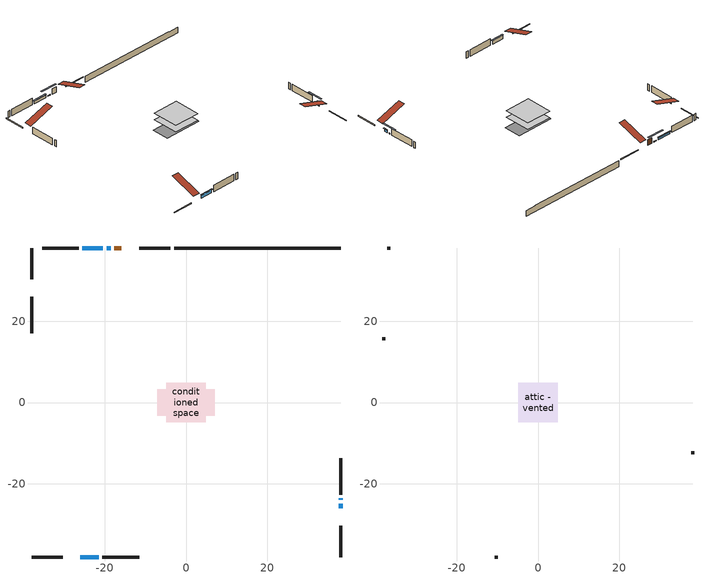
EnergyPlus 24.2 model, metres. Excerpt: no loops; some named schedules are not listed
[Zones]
conditioned space
 floor outside (Floor1 construction): -0.81,-0.81 -0.81,0.81 0.81,0.81 0.81,-0.81 z0.77
 floor adiabatic (AdiabaticFloorConstruction): -4.84,-4.84 -4.84,4.84 4.84,4.84 4.84,-4.84 z0.77
 floor foundation (Slab1 construction): -7.03,-3.21 -7.03,3.21 7.03,3.21 7.03,-3.21 z-1.52
 wall outside (RimJoist1 construction): -3.86,38.01 -11.54,38.01 / -38.01,-38.01 -30.34,-38.01 / -38.01,38.01 -38.01,30.34 / 38.01,-38.01 38.01,-30.34 z0.77:1.07
 wall outside (AdiabaticWallConstruction 1): -15.9,38.01 -17.61,38.01 z0.77:2.8
 wall outside (AdiabaticWallConstruction): 38.01,-25.97 38.01,-24.88 z0.77:1.73; 38.01,-23.95 38.01,-23.61 / -18.54,38.01 -19.56,38.01 z0.77:1.07; -20.48,38.01 -25.49,38.01 z0.77:1.65; -25.97,-38.01 -21.47,-38.01 z0.77:2.09
 wall outside (Wall1 construction): -26.41,38.01 -35.4,38.01 / -20.55,-38.01 -11.56,-38.01 / -38.01,25.97 -38.01,16.99 / 38.01,-22.68 38.01,-13.7 z0.77:3.21
 wall foundation (FoundationWall1 construction): -2.93,38.01,-1.52 -2.93,38.01,0.77 33.92,38.01,0.77 33.92,38.01,0.67 38.01,38.01,0.67 38.01,38.01,-1.52
 window (WindowConstruction): 38.01,-25.97 38.01,-24.88 z0.77:1.73
 window (WindowConstruction 3): 38.01,-23.95 38.01,-23.61 z0.77:1.07
 window (WindowConstruction 4): -18.54,38.01 -19.56,38.01 z0.77:1.07
 window (WindowConstruction 1): -20.49,38.01 -25.49,38.01 z0.77:1.65
 window (WindowConstruction 2): -25.97,-38.01 -21.47,-38.01 z0.77:2.09
 door (Door): -15.9,38.01 -17.61,38.01 z0.77:2.8
 ceiling adiabatic (AdiabaticFloorConstruction): 4.84,-4.84 4.84,4.84 -4.84,4.84 -4.84,-4.84 z0.77
attic - vented
 floor to conditioned space (Floor2 construction Reversed): -4.88,-4.88 -4.88,4.88 4.88,4.88 4.88,-4.88 z3.21
 wall outside (Wall2 construction): -36.33,38.01 -37.09,38.01 / -10.63,-38.01 -9.88,-38.01 / -38.01,16.06 -38.01,15.3 / 38.01,-12.77 38.01,-12.01 z0.77:3.21
 roof outside (Roof1 construction): -14.97,38.01,3.21 -14.97,28.5,6.38 -12.47,28.5,6.38 -12.47,38.01,3.21; -26.9,-38.01,3.21 -26.9,-28.5,6.38 -29.41,-28.5,6.38 -29.41,-38.01,3.21; -38.01,26.9,3.21 -28.5,26.9,6.38 -28.5,29.41,6.38 -38.01,29.41,3.21; 38.01,-26.9,3.21 28.5,-26.9,6.38 28.5,-29.41,6.38 38.01,-29.41,3.21
shading: 38.01,-24.68 38.01,-26.17 38.43,-26.17 38.43,-24.68 z1.93; 38.01,-20.97 38.01,-26.59 38.43,-26.59 38.43,-20.97 z3.71; -22.2,38.01 -15.9,38.01 -15.9,38.43 -22.2,38.43 z3.71; -25.69,38.01 -20.28,38.01 -20.28,38.43 -25.69,38.43 z1.85; -21.27,-38.01 -26.17,-38.01 -26.17,-38.43 -21.27,-38.43 z2.29
[Building]
Building 1: Terrain=Suburbs
[Site:Location]
Winnipeg Intl AP_MB: Latitude {deg}=49.91; Longitude {deg}=-97.24; Time Zone {hr}=-6; Elevation {m}=239; Keep Site Location Information=Yes
[Site:GroundTemperature:Shallow]
-2.46526, -5.11642, -5.32873, -4.07063, 0.979979, 6.00706, 10.3653, 13.1261, 13.3606, 11.1152, 6.8681, 1.99523
[Site:WaterMainsTemperature]
Calculation Method=Schedule; Temperature Schedule=mains temperature schedule
[Material] Roughness=Rough; Thermal Absorptance=0.9
Name | Thickness {m} | Conductivity {W/m-K} | Density {kg/m3} | Specific Heat {J/kg-K} | Solar Absorptance | Visible Absorptance
asphalt or fiberglass shingles | 0.00635 | 0.162714 | 1121.4 | 1465.45 | 0.84 | 0.84
ceiling loosefill ins | 0.169333 | 0.0480833 | 16.02 | 1046.75 | 0.7 | 0.7
ceiling stud and cavity | 0.1397 | 0.566682 | 65.682 | 1177.47 | 0.7 | 0.7
concrete 4.0 in. | 0.1016 | 1.803125 | 2242.8 | 837.4 | 0.7 | 0.7
concrete 8.0 in. | 0.2032 | 1.803125 | 2242.8 | 837.4 | 0.7 | 0.7
door material | 0.04445 | 0.053851 | 512.64 | 1214.23 | 0.7 | 0.7
exterior vertical ins | 0.0366079 | 0.029427 | 32.04 | 1214.23 | 0.7 | 0.7
floor covering | 0.0127 | 0.0433444 | 54.468 | 1339.84 | 0.6 | 0.6
floor rigid ins | 0.051816 | 0.029427 | 32.04 | 1214.23 | 0.7 | 0.7
floor rigid ins 1; wall rigid ins | 0.512978 | 0.029427 | 32.04 | 1214.23 | 0.7 | 0.7
floor stud and cavity | 0.1397 | 0.353874 | 92.3553 | 1139.71 | 0.7 | 0.7
floor stud and cavity 1 | 0.1397 | 1.75129 | 37.0049 | 1207.88 | 0.7 | 0.7
furniture material conditioned space 1 | 0.1524 | 0.115458 | 640.8 | 1214.23 | 0.6 | 0.6
gypsum board | 0.0127 | 0.160291 | 801 | 837.4 | 0.6 | 0.6
gypsum board 1 | 0.0127 | 0.160291 | 801 | 837.4 | 0.7 | 0.7
osb sheathing 0.5 in. | 0.0127 | 0.115458 | 512.64 | 1214.23 | 0.7 | 0.7
osb sheathing 0.75 in. | 0.01905 | 0.115458 | 512.64 | 1214.23 | 0.7 | 0.7
osb sheathing 2.0 in. | 0.0508 | 0.115458 | 512.64 | 1214.23 | 0.7 | 0.7
rim joist stud and cavity | 0.0508 | 0.0448274 | 125.044 | 1163.47 | 0.6 | 0.6
wall stud and cavity | 0.1397 | 0.0934493 | 139.0536 | 1170.24 | 0.7 | 0.7
wall stud and cavity 1 | 0.0889 | 6.1454 | 50.32683 | 1063.81 | 0.6 | 0.6
wall stud and cavity 2 | 0.0889 | 0.380278 | 52.3479 | 1209.89 | 0.7 | 0.7
wall stud and cavity 3 | 0.0889 | 0.391764 | 83.0341 | 1211.67 | 0.7 | 0.7
wood siding | 0.0254 | 0.102417 | 544.68 | 1172.36 | 0.4 | 0.4
wood siding 1 | 0.00254 | 0.102417 | 544.68 | 1172.36 | 0.4 | 0.4
wood siding 2; wood siding 3; wood siding 4 | 0.0254 | 0.102417 | 544.68 | 1172.36 | 0.7 | 0.7
[WindowMaterial:SimpleGlazingSystem]
Name | U-Factor {W/m2-K} | Solar Heat Gain Coefficient
WindowMaterial | 1.8516 | 0.55
WindowMaterial 1 | 1.88453 | 0.54
WindowMaterial 2 | 1.7511 | 0.57
WindowMaterial 3 | 3.24952 | 0.43
WindowMaterial 4 | 3.26144 | 0.43
[Construction]
AdiabaticFloorConstruction: floor stud and cavity 1, floor rigid ins 1, osb sheathing 0.75 in., floor covering
AdiabaticWallConstruction: wood siding 3, wall rigid ins, wall stud and cavity 2, gypsum board
AdiabaticWallConstruction 1: wood siding 4, wall rigid ins, wall stud and cavity 2, gypsum board
Door: door material
Floor1 construction: floor stud and cavity, floor rigid ins, osb sheathing 0.75 in., floor covering
Floor2 construction Reversed: gypsum board, ceiling stud and cavity, ceiling loosefill ins
FoundationWall1 construction: concrete 8.0 in., gypsum board 1
furniture construction conditioned space 1: furniture material conditioned space 1
PartitionWallConstruction: gypsum board, wall stud and cavity 3, gypsum board
RimJoist1 construction: wood siding 2, osb sheathing 2.0 in., rim joist stud and cavity
Roof1 construction: asphalt or fiberglass shingles
Slab1 construction: concrete 4.0 in.
Wall1 construction: wood siding, osb sheathing 0.5 in., wall stud and cavity, gypsum board
Wall2 construction: wood siding 1, wall stud and cavity 1
WindowConstruction: WindowMaterial
WindowConstruction 1: WindowMaterial 1
WindowConstruction 2: WindowMaterial 2
WindowConstruction 3: WindowMaterial 3
WindowConstruction 4: WindowMaterial 4
[Zone] Multiplier=1; Part of Total Floor Area=Yes
Name | Volume {m3}
attic - vented | 49.1179
conditioned space | 459.5
[Space]
Name | Zone | Volume {m3}
attic - vented 1 | attic - vented | 49.1179
conditioned space 1 | conditioned space | 459.5
[ZoneInfiltration:EffectiveLeakageArea]
infil attic - vented 1: Zone or Space=attic - vented 1; Schedule=Always On Discrete; Effective Air Leakage Area {cm2}=3180.33; Stack Coefficient=0.000390088; Wind Coefficient=1.33445e-05
[ZoneMixing]
whole house fan mix: Zone or Space=attic - vented; Schedule=Always On Continuous; Design Flow Rate Calculation Method=Flow/Zone; Design Flow Rate {m3/s}=0; Source Zone or Space=conditioned space
[SurfaceProperty:ExposedFoundationPerimeter]
Slab1: Exposed Perimeter Calculation Method=TotalExposedPerimeter; Total Exposed Perimeter {m}=40.946
[InternalMass] Zone or ZoneList=conditioned space; Space or SpaceList=conditioned space 1
Name | Construction | Surface Area {m2}
furniture mass conditioned space 1 | furniture construction conditioned space 1 | 74.5401
partition wall mass | PartitionWallConstruction | 186.35
[Lights]
interior lighting: Zone or ZoneList or Space or SpaceList=conditioned space 1; Schedule=interior lighting schedule; Design Level Calculation Method=LightingLevel; Lighting Level {W}=343.2; Return Air Fraction=0; Fraction Radiant=0.6; Fraction Visible=0.2; Fraction Replaceable=1
[People]
occupants: Zone or ZoneList or Space or SpaceList=conditioned space 1; Number of People Schedule=occupants schedule; Number of People Calculation Method=People; Number of People=3; Fraction Radiant=0.314171; Sensible Heat Fraction=0.56303; Activity Level Schedule=occupants activity schedule; Carbon Dioxide Generation Rate {m3/s-W}=0; Enable ASHRAE 55 Comfort Warnings=No; Mean Radiant Temperature Calculation Type=EnclosureAveraged
[ElectricEquipment] Zone or ZoneList or Space or SpaceList=conditioned space 1; Design Level Calculation Method=EquipmentLevel
Name | Schedule | Design Level {W} | Fraction Latent | Fraction Radiant | Fraction Lost
clothes dryer | clothes dryer schedule | 140.772 | 0.015 | 0.081 | 0.85
clothes washer | clothes washer schedule | 32.1985 | 0.03 | 0.162 | 0.7
cooking range | cooking range schedule | 215.147 | 0.08 | 0.432 | 0.2
dishwasher | dishwasher schedule | 66.8632 | 0.3 | 0.18 | 0.4
fridge | fridge schedule | 72.9452 | 0 | 0.6 | 0
mech vent house fan | mech vent house fan schedule | 0 | 0 | 0 | 1
mech vent house fan cfis | mech vent house fan cfis schedule | 0 | 0 | 0 | 0
misc plug loads | misc plug loads schedule | 494.7 | 0.045 | 0.513 | 0.1
whole house fan | Always On Discrete | 0 | 0 | 0 | 1
[OtherEquipment] Zone or ZoneList or Space or SpaceList=conditioned space 1; Design Level Calculation Method=EquipmentLevel
Name | Fuel Type | Schedule | Design Level {W} | Fraction Latent | Fraction Radiant | Fraction Lost
clothes dryer 1 | Electricity | clothes dryer schedule | 0 | 0.015 | 0.081 | 0.85
cooking range 1 | Electricity | cooking range schedule | 0 | 0.08 | 0.432 | 0.2
general water use latent | None | general water use schedule | 62.594 | 1 | 0 | 0
general water use sensible | None | general water use schedule | -61.6891 | 0 | 0.6 | 0
mech vent house fan latent load | None | Always On Discrete | 0 | 1 | 0 | 0
mech vent house fan sensible load | None | Always On Discrete | 0 | 0 | 0 | 0
water heater energy adjustment1 | NaturalGas | Always On Discrete | 0.01 | 0 | 0 | 1
[ZoneInfiltration:DesignFlowRate] Zone or ZoneList or Space or SpaceList=conditioned space 1; Schedule=Always On Discrete; Design Flow Rate Calculation Method=Flow/Zone; Design Flow Rate {m3/s}=0
infil flow; natural vent flow; whole house fan flow
[AvailabilityManager:Scheduled]
central ac and furnace airloop Availability Manager: Schedule=Always On Discrete
[Foundation:Kiva]
Foundation Kiva 1: Initial Indoor Air Temperature {C}=21; Wall Height Above Grade {m}=0.769986; Wall Depth Below Slab {m}=0.2032; Custom Block Material Name 1=exterior vertical ins; Custom Block Depth 1 {m}=2.28999; Custom Block X Position 1 {m}=0.2159; Custom Block Z Position 1 {m}=0
[Foundation:Kiva:Settings]
Soil Conductivity {W/m-K}=0.849921; Soil Density {kg/m3}=1842.3; Soil Specific Heat {J/kg-K}=418.7; Ground Solar Absorptivity=0.9; Ground Thermal Absorptivity=0.9; Ground Surface Roughness {m}=0.03; Far-Field Width {m}=40; Deep-Ground Boundary Condition=ZeroFlux; Deep-Ground Depth {m}=40; Minimum Cell Dimension {m}=0.2; Maximum Cell Growth Coefficient=3; Simulation Timestep=Timestep
[Exterior:Lights]
exterior lighting: Schedule=exterior lighting schedule; Design Level {W}=75.6
[EnergyManagementSystem:GlobalVariable]
central_ac_and_furnace_airloop_Fan_RTF
infil_program_Qfan
infil_program_Qinf
natural_vent_program_Qnv
natural_vent_program_Qwhf
[EnergyManagementSystem:Sensor]
Name | Output:Variable or Output:Meter Index Key | Output:Variable or Output:Meter
airflow_gain | infil flow | Infiltration Sensible Heat Gain Energy
airflow_gain_1 | natural vent flow | Infiltration Sensible Heat Gain Energy
airflow_gain_2 | whole house fan flow | Infiltration Sensible Heat Gain Energy
airflow_loss | infil flow | Infiltration Sensible Heat Loss Energy
airflow_loss_1 | natural vent flow | Infiltration Sensible Heat Loss Energy
airflow_loss_2 | whole house fan flow | Infiltration Sensible Heat Loss Energy
clg_load_cond |  | Cooling:EnergyTransfer:Zone:CONDITIONED SPACE
clg_sp_s; clg_sp_s_1 | cooling setpoint | Schedule Value
clothes_dryer_exhaust_0_sch_s | clothes dryer exhaust 0 schedule | Schedule Value
cool_season | cooling season schedule | Schedule Value
htg_load_cond |  | Heating:EnergyTransfer:Zone:CONDITIONED SPACE
htg_sp_s; htg_sp_s_1 | heating setpoint | Schedule Value
ig_ee_conv | clothes dryer | Electric Equipment Convective Heating Energy
ig_ee_conv_2 | cooking range | Electric Equipment Convective Heating Energy
ig_ee_conv_4 | fridge | Electric Equipment Convective Heating Energy
ig_ee_conv_5 | misc plug loads | Electric Equipment Convective Heating Energy
ig_ee_conv_6 | whole house fan | Electric Equipment Convective Heating Energy
ig_ee_rad | clothes dryer | Electric Equipment Radiant Heating Energy
ig_ee_rad_2 | cooking range | Electric Equipment Radiant Heating Energy
ig_ee_rad_4 | fridge | Electric Equipment Radiant Heating Energy
ig_ee_rad_5 | misc plug loads | Electric Equipment Radiant Heating Energy
ig_ee_rad_6 | whole house fan | Electric Equipment Radiant Heating Energy
ig_lgt_conv | interior lighting | Lights Convective Heating Energy
ig_lgt_rad | interior lighting | Lights Radiant Heating Energy
ig_lgt_vis | interior lighting | Lights Visible Radiation Heating Energy
ig_oe_conv | clothes dryer 1 | Other Equipment Convective Heating Energy
ig_oe_conv_1 | cooking range 1 | Other Equipment Convective Heating Energy
ig_oe_conv_2 | general water use latent | Other Equipment Convective Heating Energy
ig_oe_conv_3 | general water use sensible | Other Equipment Convective Heating Energy
ig_oe_conv_4 | water heater energy adjustment1 | Other Equipment Convective Heating Energy
ig_oe_rad | clothes dryer 1 | Other Equipment Radiant Heating Energy
ig_oe_rad_1 | cooking range 1 | Other Equipment Radiant Heating Energy
ig_oe_rad_2 | general water use latent | Other Equipment Radiant Heating Energy
ig_oe_rad_3 | general water use sensible | Other Equipment Radiant Heating Energy
ig_oe_rad_4 | water heater energy adjustment1 | Other Equipment Radiant Heating Energy
ig_ppl_conv | occupants | People Convective Heating Energy
ig_ppl_rad | occupants | People Radiant Heating Energy
im_conv | furniture mass conditioned space 1 | Surface Inside Face Convection Heat Gain Energy
im_conv_1 | partition wall mass | Surface Inside Face Convection Heat Gain Energy
im_ig | furniture mass conditioned space 1 | Surface Inside Face Internal Gains Radiation Heat Gain Energy
im_ig_1 | partition wall mass | Surface Inside Face Internal Gains Radiation Heat Gain Energy
im_lgt | furniture mass conditioned space 1 | Surface Inside Face Lights Radiation Heat Gain Energy
im_lgt_1 | partition wall mass | Surface Inside Face Lights Radiation Heat Gain Energy
im_sol | furniture mass conditioned space 1 | Surface Inside Face Solar Radiation Heat Gain Energy
im_sol_1 | partition wall mass | Surface Inside Face Solar Radiation Heat Gain Energy
im_surf | furniture mass conditioned space 1 | Surface Inside Face Net Surface Thermal Radiation Heat Gain Energy
im_surf_1 | partition wall mass | Surface Inside Face Net Surface Thermal Radiation Heat Gain Energy
mv_conv | mech vent house fan | Electric Equipment Convective Heating Energy
mv_conv_1 | mech vent house fan cfis | Electric Equipment Convective Heating Energy
mv_conv_2 | mech vent house fan latent load | Other Equipment Convective Heating Energy
mv_conv_3 | mech vent house fan sensible load | Other Equipment Convective Heating Energy
mv_rad | mech vent house fan | Electric Equipment Radiant Heating Energy
mv_rad_1 | mech vent house fan cfis | Electric Equipment Radiant Heating Energy
mv_rad_2 | mech vent house fan latent load | Other Equipment Radiant Heating Energy
mv_rad_3 | mech vent house fan sensible load | Other Equipment Radiant Heating Energy
natural_vent_s | natural vent schedule | Schedule Value
out_pb_s |  | Site Outdoor Air Barometric Pressure
out_wt_s |  | Site Outdoor Air Humidity Ratio
site_vw_s |  | Site Wind Speed
ss_back_out | Window1 | Surface Window Shortwave from Zone Back Out Window Heat Transfer Rate
ss_back_out_1 | Window10 | Surface Window Shortwave from Zone Back Out Window Heat Transfer Rate
ss_back_out_2 | Window11 | Surface Window Shortwave from Zone Back Out Window Heat Transfer Rate
ss_back_out_3 | Window2 | Surface Window Shortwave from Zone Back Out Window Heat Transfer Rate
ss_back_out_4 | Window7 | Surface Window Shortwave from Zone Back Out Window Heat Transfer Rate
ss_conv | Door1 | Surface Inside Face Convection Heat Gain Energy
ss_conv_1 | Window1 | Surface Inside Face Convection Heat Gain Energy
ss_conv_2 | Window10 | Surface Inside Face Convection Heat Gain Energy
ss_conv_3 | Window11 | Surface Inside Face Convection Heat Gain Energy
ss_conv_4 | Window2 | Surface Inside Face Convection Heat Gain Energy
ss_conv_5 | Window7 | Surface Inside Face Convection Heat Gain Energy
ss_ig | Door1 | Surface Inside Face Internal Gains Radiation Heat Gain Energy
ss_ig_1 | Window1 | Surface Inside Face Internal Gains Radiation Heat Gain Energy
ss_ig_2 | Window10 | Surface Inside Face Internal Gains Radiation Heat Gain Energy
ss_ig_3 | Window11 | Surface Inside Face Internal Gains Radiation Heat Gain Energy
ss_ig_4 | Window2 | Surface Inside Face Internal Gains Radiation Heat Gain Energy
ss_ig_5 | Window7 | Surface Inside Face Internal Gains Radiation Heat Gain Energy
ss_lgt | Door1 | Surface Inside Face Lights Radiation Heat Gain Energy
ss_sol | Door1 | Surface Inside Face Solar Radiation Heat Gain Energy
ss_surf | Door1 | Surface Inside Face Net Surface Thermal Radiation Heat Gain Energy
ss_surf_1 | Window1 | Surface Inside Face Net Surface Thermal Radiation Heat Gain Energy
ss_surf_2 | Window10 | Surface Inside Face Net Surface Thermal Radiation Heat Gain Energy
ss_surf_3 | Window11 | Surface Inside Face Net Surface Thermal Radiation Heat Gain Energy
ss_surf_4 | Window2 | Surface Inside Face Net Surface Thermal Radiation Heat Gain Energy
ss_surf_5 | Window7 | Surface Inside Face Net Surface Thermal Radiation Heat Gain Energy
ss_trans_in | Window1 | Surface Window Transmitted Solar Radiation Rate
ss_trans_in_1 | Window10 | Surface Window Transmitted Solar Radiation Rate
ss_trans_in_2 | Window11 | Surface Window Transmitted Solar Radiation Rate
ss_trans_in_3 | Window2 | Surface Window Transmitted Solar Radiation Rate
ss_trans_in_4 | Window7 | Surface Window Transmitted Solar Radiation Rate
ss_trans_out | Window1 | Surface Inside Face Initial Transmitted Diffuse Transmitted Out Window Solar Radiation Rate
ss_trans_out_1 | Window10 | Surface Inside Face Initial Transmitted Diffuse Transmitted Out Window Solar Radiation Rate
ss_trans_out_2 | Window11 | Surface Inside Face Initial Transmitted Diffuse Transmitted Out Window Solar Radiation Rate
ss_trans_out_3 | Window2 | Surface Inside Face Initial Transmitted Diffuse Transmitted Out Window Solar Radiation Rate
ss_trans_out_4 | Window7 | Surface Inside Face Initial Transmitted Diffuse Transmitted Out Window Solar Radiation Rate
s_conv | Floor1 | Surface Inside Face Convection Heat Gain Energy
s_conv_1 | Floor2 | Surface Inside Face Convection Heat Gain Energy
s_conv_10 | Wall1:0 | Surface Inside Face Convection Heat Gain Energy
s_conv_11 | Wall1:180 | Surface Inside Face Convection Heat Gain Energy
s_conv_12 | Wall1:270 | Surface Inside Face Convection Heat Gain Energy
s_conv_13 | Wall1:90 | Surface Inside Face Convection Heat Gain Energy
s_conv_2 | FoundationWall1 | Surface Inside Face Convection Heat Gain Energy
s_conv_3 | inferred conditioned ceiling | Surface Inside Face Convection Heat Gain Energy
s_conv_4 | inferred conditioned floor | Surface Inside Face Convection Heat Gain Energy
s_conv_5 | RimJoist1:0 | Surface Inside Face Convection Heat Gain Energy
s_conv_6 | RimJoist1:180 | Surface Inside Face Convection Heat Gain Energy
s_conv_7 | RimJoist1:270 | Surface Inside Face Convection Heat Gain Energy
s_conv_8 | RimJoist1:90 | Surface Inside Face Convection Heat Gain Energy
s_conv_9 | Slab1 | Surface Inside Face Convection Heat Gain Energy
s_ig | Floor1 | Surface Inside Face Internal Gains Radiation Heat Gain Energy
s_ig_1 | Floor2 | Surface Inside Face Internal Gains Radiation Heat Gain Energy
s_ig_10 | Wall1:0 | Surface Inside Face Internal Gains Radiation Heat Gain Energy
s_ig_11 | Wall1:180 | Surface Inside Face Internal Gains Radiation Heat Gain Energy
s_ig_12 | Wall1:270 | Surface Inside Face Internal Gains Radiation Heat Gain Energy
s_ig_13 | Wall1:90 | Surface Inside Face Internal Gains Radiation Heat Gain Energy
s_ig_2 | FoundationWall1 | Surface Inside Face Internal Gains Radiation Heat Gain Energy
s_ig_3 | inferred conditioned ceiling | Surface Inside Face Internal Gains Radiation Heat Gain Energy
s_ig_4 | inferred conditioned floor | Surface Inside Face Internal Gains Radiation Heat Gain Energy
s_ig_5 | RimJoist1:0 | Surface Inside Face Internal Gains Radiation Heat Gain Energy
s_ig_6 | RimJoist1:180 | Surface Inside Face Internal Gains Radiation Heat Gain Energy
s_ig_7 | RimJoist1:270 | Surface Inside Face Internal Gains Radiation Heat Gain Energy
s_ig_8 | RimJoist1:90 | Surface Inside Face Internal Gains Radiation Heat Gain Energy
s_ig_9 | Slab1 | Surface Inside Face Internal Gains Radiation Heat Gain Energy
s_lgt | Floor1 | Surface Inside Face Lights Radiation Heat Gain Energy
s_lgt_1 | Floor2 | Surface Inside Face Lights Radiation Heat Gain Energy
s_lgt_10 | Wall1:0 | Surface Inside Face Lights Radiation Heat Gain Energy
s_lgt_11 | Wall1:180 | Surface Inside Face Lights Radiation Heat Gain Energy
s_lgt_12 | Wall1:270 | Surface Inside Face Lights Radiation Heat Gain Energy
s_lgt_13 | Wall1:90 | Surface Inside Face Lights Radiation Heat Gain Energy
s_lgt_2 | FoundationWall1 | Surface Inside Face Lights Radiation Heat Gain Energy
s_lgt_3 | inferred conditioned ceiling | Surface Inside Face Lights Radiation Heat Gain Energy
s_lgt_4 | inferred conditioned floor | Surface Inside Face Lights Radiation Heat Gain Energy
s_lgt_5 | RimJoist1:0 | Surface Inside Face Lights Radiation Heat Gain Energy
s_lgt_6 | RimJoist1:180 | Surface Inside Face Lights Radiation Heat Gain Energy
s_lgt_7 | RimJoist1:270 | Surface Inside Face Lights Radiation Heat Gain Energy
s_lgt_8 | RimJoist1:90 | Surface Inside Face Lights Radiation Heat Gain Energy
s_lgt_9 | Slab1 | Surface Inside Face Lights Radiation Heat Gain Energy
s_sol | Floor1 | Surface Inside Face Solar Radiation Heat Gain Energy
s_sol_1 | Floor2 | Surface Inside Face Solar Radiation Heat Gain Energy
s_sol_10 | Wall1:0 | Surface Inside Face Solar Radiation Heat Gain Energy
s_sol_11 | Wall1:180 | Surface Inside Face Solar Radiation Heat Gain Energy
s_sol_12 | Wall1:270 | Surface Inside Face Solar Radiation Heat Gain Energy
s_sol_13 | Wall1:90 | Surface Inside Face Solar Radiation Heat Gain Energy
s_sol_2 | FoundationWall1 | Surface Inside Face Solar Radiation Heat Gain Energy
s_sol_3 | inferred conditioned ceiling | Surface Inside Face Solar Radiation Heat Gain Energy
s_sol_4 | inferred conditioned floor | Surface Inside Face Solar Radiation Heat Gain Energy
s_sol_5 | RimJoist1:0 | Surface Inside Face Solar Radiation Heat Gain Energy
s_sol_6 | RimJoist1:180 | Surface Inside Face Solar Radiation Heat Gain Energy
s_sol_7 | RimJoist1:270 | Surface Inside Face Solar Radiation Heat Gain Energy
s_sol_8 | RimJoist1:90 | Surface Inside Face Solar Radiation Heat Gain Energy
s_sol_9 | Slab1 | Surface Inside Face Solar Radiation Heat Gain Energy
s_surf | Floor1 | Surface Inside Face Net Surface Thermal Radiation Heat Gain Energy
s_surf_1 | Floor2 | Surface Inside Face Net Surface Thermal Radiation Heat Gain Energy
s_surf_10 | Wall1:0 | Surface Inside Face Net Surface Thermal Radiation Heat Gain Energy
s_surf_11 | Wall1:180 | Surface Inside Face Net Surface Thermal Radiation Heat Gain Energy
s_surf_12 | Wall1:270 | Surface Inside Face Net Surface Thermal Radiation Heat Gain Energy
s_surf_13 | Wall1:90 | Surface Inside Face Net Surface Thermal Radiation Heat Gain Energy
s_surf_2 | FoundationWall1 | Surface Inside Face Net Surface Thermal Radiation Heat Gain Energy
s_surf_3 | inferred conditioned ceiling | Surface Inside Face Net Surface Thermal Radiation Heat Gain Energy
s_surf_4 | inferred conditioned floor | Surface Inside Face Net Surface Thermal Radiation Heat Gain Energy
s_surf_5 | RimJoist1:0 | Surface Inside Face Net Surface Thermal Radiation Heat Gain Energy
s_surf_6 | RimJoist1:180 | Surface Inside Face Net Surface Thermal Radiation Heat Gain Energy
s_surf_7 | RimJoist1:270 | Surface Inside Face Net Surface Thermal Radiation Heat Gain Energy
s_surf_8 | RimJoist1:90 | Surface Inside Face Net Surface Thermal Radiation Heat Gain Energy
s_surf_9 | Slab1 | Surface Inside Face Net Surface Thermal Radiation Heat Gain Energy
[EnergyManagementSystem:Actuator]
Name | Actuated Component Unique | Actuated Component Type | Actuated Component Control Type
fridge_schedule_act | fridge schedule | Schedule:Constant | Schedule Value
infil_flow_act | infil flow | Zone Infiltration | Air Exchange Flow Rate
mech_vent_house_fan_cfis_act | mech vent house fan cfis | ElectricEquipment | Electricity Rate
mech_vent_house_fan_latent_load_act | mech vent house fan latent load | OtherEquipment | Power Level
mech_vent_house_fan_sensible_load_act | mech vent house fan sensible load | OtherEquipment | Power Level
natural_vent_flow_act | natural vent flow | Zone Infiltration | Air Exchange Flow Rate
water_heater_ec_adj_act | water heater energy adjustment1 | OtherEquipment | Power Level
whole_house_fan_act | whole house fan | ElectricEquipment | Electricity Rate
whole_house_fan_flow_act | whole house fan flow | Zone Infiltration | Air Exchange Flow Rate
whole_house_fan_mix_act | whole house fan mix | ZoneMixing | Air Exchange Flow Rate
